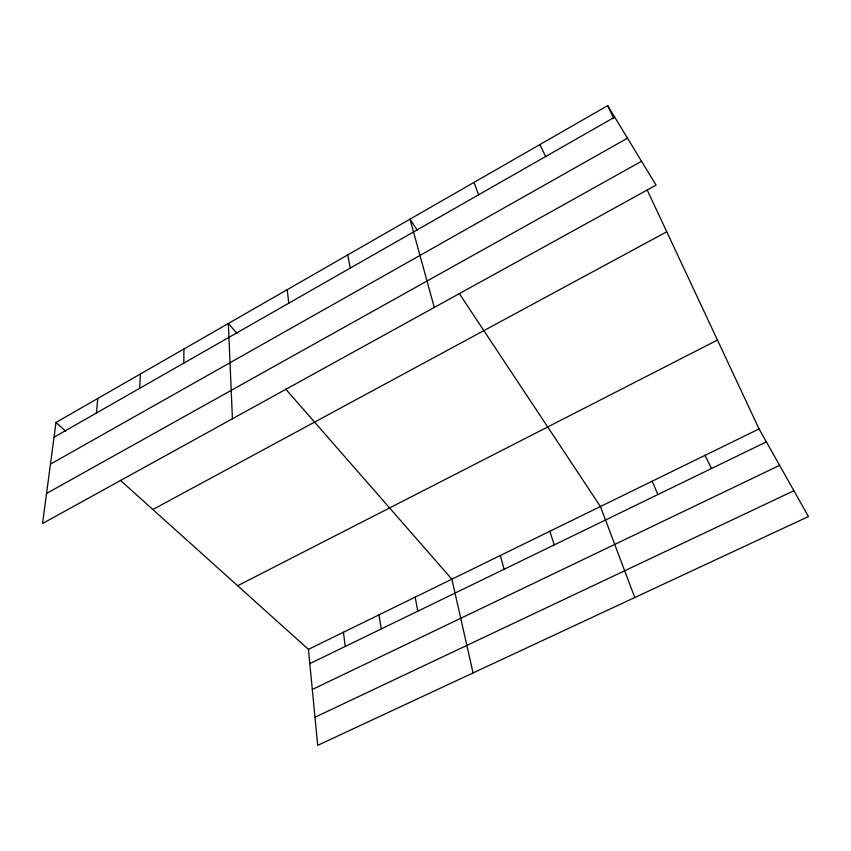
<?xml version="1.0" encoding="UTF-8"?>
<svg xmlns="http://www.w3.org/2000/svg" width="851" height="851" viewBox="0 0 851 851"><rect width="100%" height="100%" fill="white"/><g stroke="black" fill="none" stroke-linecap="round" stroke-linejoin="round"><path stroke-width="1.28" d="M183.827 363.122L183.912 348.995M139.66 388.333L140.404 373.983M96.408 413.033L97.769 398.47M55.996 422.458L42.55 523.503L656.068 185.124L607.688 105.63L55.996 422.458L65.74 431.212M54.028 437.223L614.677 117.119M50.443 464.167L627.506 138.181M46.55 493.463L641.548 161.264M152.85 509.515L666.758 231.791M237.642 585.743L717.446 340.049M308.434 649.366L759.06 428.915L808.45 516.546L317.7 745.37L308.434 649.366L120.385 480.336M309.807 663.652L766.357 441.86M312.306 689.48L779.601 465.359M314.987 717.244L793.898 490.729M237.035 333.432L228.345 323.486L232.419 418.788M285.723 389.13L451.881 579.191L473.071 672.928M417.245 230.121L409.991 219.164L434.287 307.445M459.253 293.499L600.423 506.526L634.782 597.519M704.99 455.359L711.521 468.497M539.874 144.574L545.651 156.531M607.688 105.63L613.752 118.576M647.164 189.933L759.06 428.915M652.121 481.23L657.919 494.537M474.007 182.401L478.624 194.805M549.831 531.269L554.246 544.906M500.335 555.49L504.1 569.266M415.15 597.157L417.83 611.178M347.751 254.906L350.25 268.097M379.003 614.847L381.237 628.953M343.432 632.24L345.229 646.441M287.223 289.67L288.744 303.211"/></g></svg>
